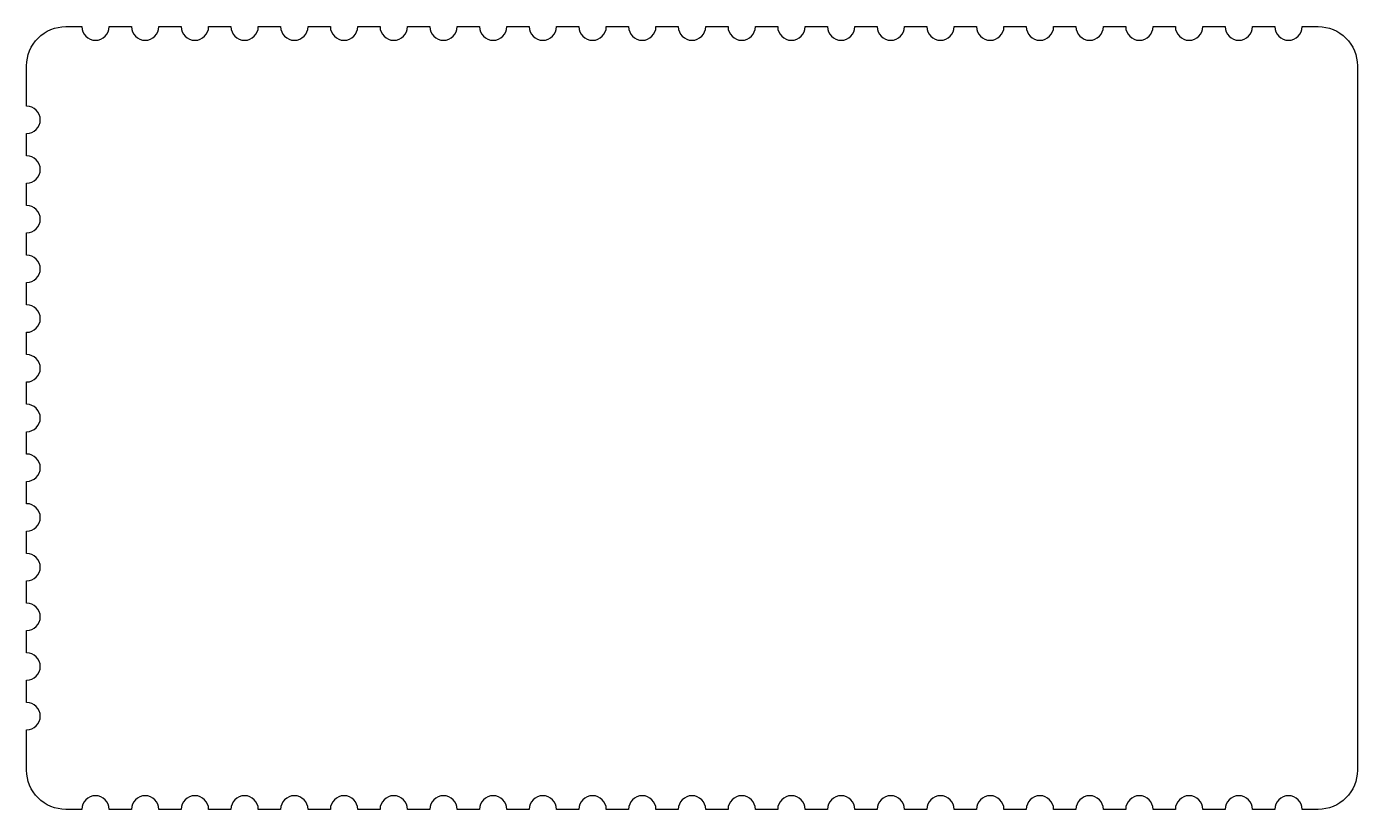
# Model space of a CAD drawing. Extents: x 0 to 34, y 0 to 20.
import ezdxf

# ---------------------------------------------------------------- set-up
doc = ezdxf.new("R2010")
doc.units = 0
doc.layers.get('0').update_dxf_attribs({"linetype": 'continuous'})

msp = doc.modelspace()

# ---------------------------------------------------------------- linework, layer by layer
at = {"color": 0}
msp.add_lwpolyline([(3.38, 0, 1), (2.68, 0), (2.11, 0, 1), (1.41, 0), (1, 0, -0.414214), (0, 1), (0, 2.03, 1), (0, 2.73), (0, 3.3, 1), (0, 4), (0, 4.57, 1), (0, 5.27), (0, 5.84, 1), (0, 6.54), (0, 7.11, 1), (0, 7.81), (0, 8.38, 1), (0, 9.08), (0, 9.65, 1), (0, 10.35), (0, 10.92, 1), (0, 11.62), (0, 12.19, 1), (0, 12.89), (0, 13.46, 1), (0, 14.16), (0, 14.73, 1), (0, 15.43), (0, 16, 1), (0, 16.7), (0, 17.27, 1), (0, 17.97), (0, 19, -0.414214), (1, 20), (1.41, 20, 1), (2.11, 20), (2.68, 20, 1), (3.38, 20), (3.95, 20, 1), (4.65, 20), (5.22, 20, 1), (5.92, 20), (6.49, 20, 1), (7.19, 20), (7.76, 20, 1), (8.46, 20), (9.03, 20, 1), (9.73, 20), (10.3, 20, 1), (11, 20), (11.57, 20, 1), (12.27, 20), (12.84, 20, 1), (13.54, 20), (14.11, 20, 1), (14.81, 20), (15.38, 20, 1), (16.08, 20), (16.65, 20, 1), (17.35, 20), (17.92, 20, 1), (18.62, 20), (19.19, 20, 1), (19.89, 20), (20.46, 20, 1), (21.16, 20), (21.73, 20, 1), (22.43, 20), (23, 20, 1), (23.7, 20), (24.27, 20, 1), (24.97, 20), (25.54, 20, 1), (26.24, 20), (26.81, 20, 1), (27.51, 20), (28.08, 20, 1), (28.78, 20), (29.35, 20, 1), (30.05, 20), (30.62, 20, 1), (31.32, 20), (31.89, 20, 1), (32.59, 20), (33, 20, -0.414214), (34, 19), (34, 10), (34, 1, -0.414214), (33, 0), (32.59, 0, 1), (31.89, 0), (31.32, 0, 1), (30.62, 0), (30.05, 0, 1), (29.35, 0), (28.78, 0, 1), (28.08, 0), (27.51, 0, 1), (26.81, 0), (26.24, 0, 1), (25.54, 0), (24.97, 0, 1), (24.27, 0), (23.7, 0, 1), (23, 0), (22.43, 0, 1), (21.73, 0), (21.16, 0, 1), (20.46, 0), (19.89, 0, 1), (19.19, 0), (18.62, 0, 1), (17.92, 0), (17.35, 0, 1), (16.65, 0), (16.08, 0, 1), (15.38, 0), (14.81, 0, 1), (14.11, 0), (13.54, 0, 1), (12.84, 0), (12.27, 0, 1), (11.57, 0), (11, 0, 1), (10.3, 0), (9.73, 0, 1), (9.03, 0), (8.46, 0, 1), (7.76, 0), (7.19, 0, 1), (6.49, 0), (5.92, 0, 1), (5.22, 0), (4.65, 0, 1), (3.95, 0)], format="xyb", close=True, dxfattribs=at)

doc.saveas('drawing.dxf')
